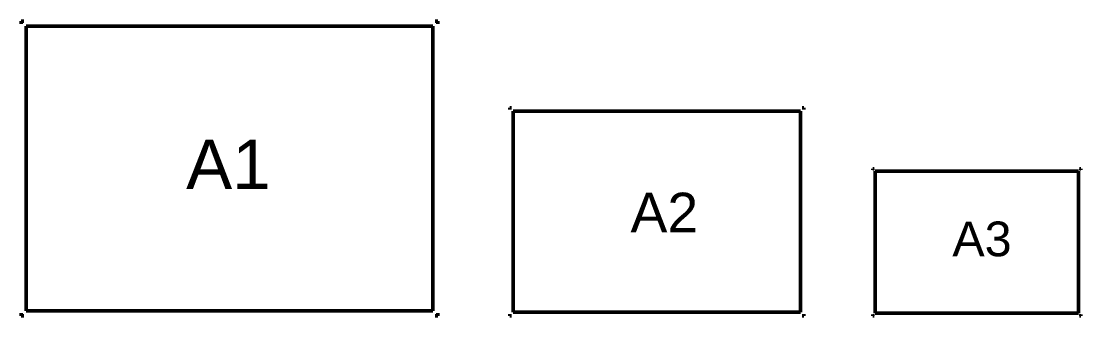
# Model space of a CAD drawing. Header units: millimetres. Extents: x -644475 to -321976, y 914968 to 1830177.
# Drawn here: x -327535 to -325396, y 915042 to 915637 of the extents above; entities that cross this region are included whole.
import ezdxf

# ---------------------------------------------------------------- set-up
doc = ezdxf.new("R2010")
doc.units = ezdxf.units.MM
doc.layers.add('1. NET DAM', color=7, linetype='Continuous', lineweight=50)
doc.layers.add('AM_BOR', color=7, linetype='Continuous', lineweight=50)
doc.styles.get("Standard").update_dxf_attribs({"font": 'arial.ttf'})

# ---------------------------------------------------------------- blocks, each defined once
blk = doc.blocks.new('ISO_A0X2')
for p, q in [((1727.3, 1879.9), (85.3, 1879.9)), ((85.3, 1879.9), (85.3, 730.9)), ((1727.3, 730.9), (1727.3, 1879.9)), ((85.3, 730.9), (1727.3, 730.9))]:
    blk.add_line(p, q)
at = {"layer": 'AM_BOR'}
for p, q in [((75.3, 1899.9), (65.3, 1899.9)), ((65.3, 1899.9), (65.3, 1889.9)), ((1747.3, 1899.9), (1737.3, 1899.9)), ((1747.3, 1889.9), (1747.3, 1899.9)), ((65.3, 710.9), (65.3, 720.9)), ((65.3, 710.9), (75.3, 710.9)), ((1747.3, 710.9), (1737.3, 710.9)), ((1747.3, 710.9), (1747.3, 720.9))]:
    blk.add_line(p, q, dxfattribs=at)

msp = doc.modelspace()

# ---------------------------------------------------------------- block references
at = {"layer": '1. NET DAM', "lineweight": 0}
for p, xscale, yscale, zscale in [((-327568.117, 914686.634), 0.4999999999999999, 0.4999999999999999, 0.4999999999999999), ((-326571.875, 914791.026), 0.3531510107015458, 0.3531510107015458, 0.3531510107015458), ((-325832.114, 914864.565), 0.2497027348394768, 0.2497027348394768, 0.2497027348394768)]:
    msp.add_blockref('ISO_A0X2', p, dxfattribs=dict(at, xscale=xscale, yscale=yscale, zscale=zscale))

# ---------------------------------------------------------------- texts
at = {"layer": '1. NET DAM', "attachment_point": 1}
for s, insert, char_height in [('A1', (-327202.516, 915397.686), 100), ('A2', (-326305.141, 915290.425), 80), ('A3', (-325655.189, 915232.261), 70)]:
    msp.add_mtext_dynamic_manual_height_columns(s, width=337.88608, gutter_width=12.5, heights=[0], dxfattribs=dict(at, insert=insert, char_height=char_height))

doc.saveas('drawing.dxf')
